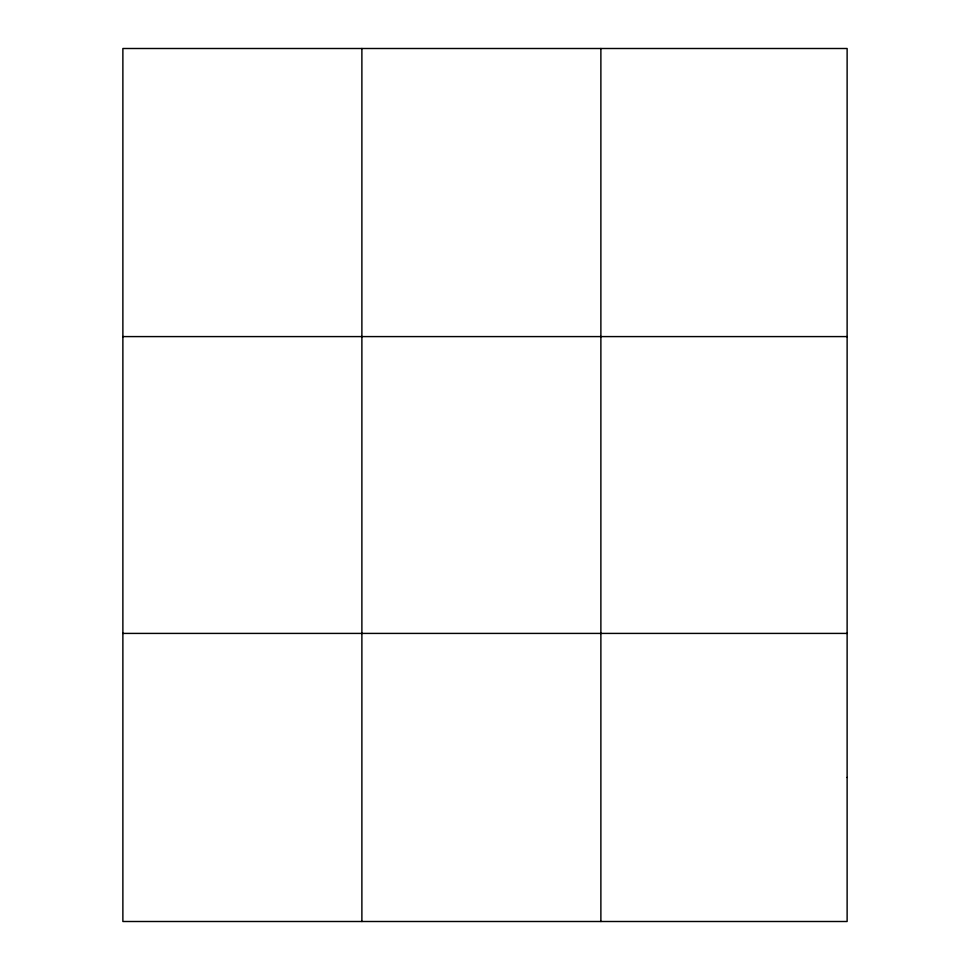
<?xml version="1.0" encoding="UTF-8"?>
<svg xmlns="http://www.w3.org/2000/svg" width="970" height="970" viewBox="0 0 970 970"><rect width="100%" height="100%" fill="white"/><g stroke="black" fill="none" stroke-linecap="round" stroke-linejoin="round"><path stroke-width="1.45" d="M361.883 921.5L361.883 48.5M600.879 921.5L600.879 48.5M122.875 336.59L847.125 336.59M122.875 633.41L847.125 633.41M847.125 777.455L847.125 921.5L122.875 921.5L122.875 48.5L847.125 48.5L847.125 777.455"/></g></svg>
